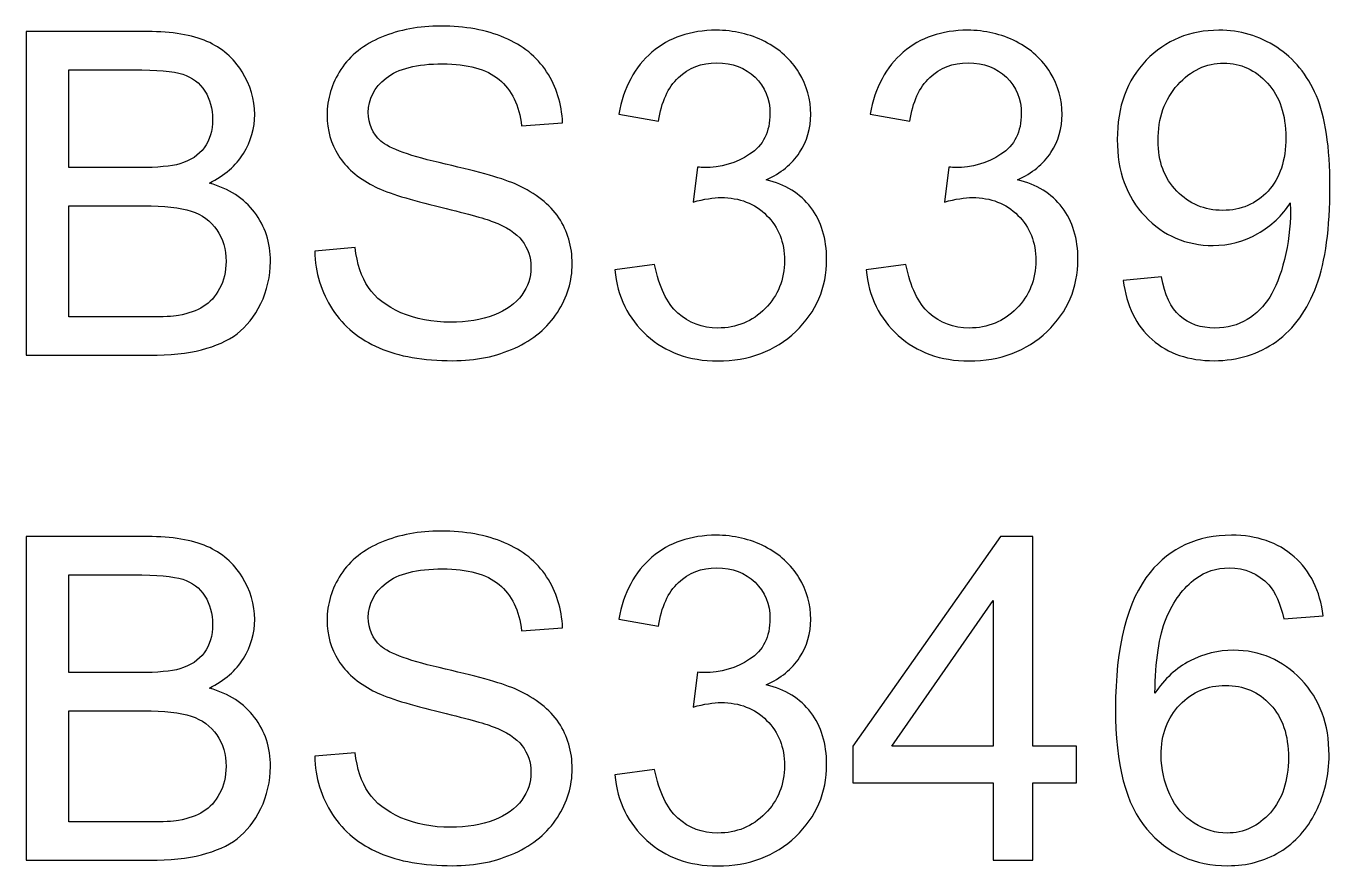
# Model space of a CAD drawing. Header units: centimetres. Extents: x -55.7 to 42.9, y -35.5 to -4.3.
# Drawn here: x -40.464 to -36.799, y -29.551 to -27.191 of the extents above; entities that cross this region are included whole.
import ezdxf

# ---------------------------------------------------------------- set-up
doc = ezdxf.new("R2010")
doc.units = ezdxf.units.CM
doc.header["$MEASUREMENT"] = 0
doc.layers.add('Layer 1', color=7, linetype='Continuous')

msp = doc.modelspace()

# ---------------------------------------------------------------- linework, layer by layer
at = {"layer": 'Layer 1', "color": 250}
for points, knots in [([(-40.4636, -28.11589), (-40.4636, -28.11589), (-40.4636, -27.20678), (-40.4636, -27.20678), (-40.4636, -27.20678), (-40.4636, -27.20678), (-40.12239, -27.20678), (-40.12239, -27.20678), (-40.12239, -27.20678), (-40.05296, -27.20678), (-39.9973, -27.21609), (-39.95539, -27.2343), (-39.95539, -27.2343), (-39.91326, -27.25271), (-39.88046, -27.28108), (-39.85675, -27.31939), (-39.85675, -27.31939), (-39.83304, -27.35749), (-39.82098, -27.39749), (-39.82098, -27.4394), (-39.82098, -27.4394), (-39.82098, -27.47814), (-39.83156, -27.51476), (-39.85273, -27.54905), (-39.85273, -27.54905), (-39.87368, -27.58334), (-39.90564, -27.61106), (-39.94819, -27.63223), (-39.94819, -27.63223), (-39.89316, -27.64832), (-39.85103, -27.67583), (-39.8214, -27.71457), (-39.8214, -27.71457), (-39.79177, -27.75352), (-39.77695, -27.79945), (-39.77695, -27.85236), (-39.77695, -27.85236), (-39.77695, -27.89491), (-39.78605, -27.93449), (-39.80404, -27.97111), (-39.80404, -27.97111), (-39.82204, -28.00773), (-39.84426, -28.03588), (-39.87072, -28.05578), (-39.87072, -28.05578), (-39.89718, -28.07567), (-39.93041, -28.09049), (-39.9702, -28.10065), (-39.9702, -28.10065), (-40.01, -28.11081), (-40.05889, -28.11589), (-40.11689, -28.11589), (-40.11689, -28.11589), (-40.11689, -28.11589), (-40.4636, -28.11589), (-40.4636, -28.11589)], [0, 0, 0, 0, 0.0714286, 0.0714286, 0.0714286, 0.0714286, 0.1428571, 0.1428571, 0.1428571, 0.1428571, 0.2142857, 0.2142857, 0.2142857, 0.2142857, 0.2857143, 0.2857143, 0.2857143, 0.2857143, 0.3571429, 0.3571429, 0.3571429, 0.3571429, 0.4285714, 0.4285714, 0.4285714, 0.4285714, 0.5, 0.5, 0.5, 0.5, 0.5714286, 0.5714286, 0.5714286, 0.5714286, 0.6428571, 0.6428571, 0.6428571, 0.6428571, 0.7142857, 0.7142857, 0.7142857, 0.7142857, 0.7857143, 0.7857143, 0.7857143, 0.7857143, 0.8571429, 0.8571429, 0.8571429, 0.8571429, 0.9285714, 0.9285714, 0.9285714, 0.9285714, 1, 1, 1, 1]), ([(-39.65228, -27.82379), (-39.65228, -27.82379), (-39.53883, -27.81384), (-39.53883, -27.81384), (-39.53883, -27.81384), (-39.53353, -27.85935), (-39.52105, -27.8966), (-39.50136, -27.92581), (-39.50136, -27.92581), (-39.48168, -27.95502), (-39.4512, -27.97852), (-39.40992, -27.99651), (-39.40992, -27.99651), (-39.36865, -28.0145), (-39.32208, -28.02339), (-39.27043, -28.02339), (-39.27043, -28.02339), (-39.2245, -28.02339), (-39.18407, -28.01662), (-39.14894, -28.00307), (-39.14894, -28.00307), (-39.1138, -27.98931), (-39.08755, -27.97069), (-39.07041, -27.94698), (-39.07041, -27.94698), (-39.05326, -27.92306), (-39.04458, -27.89724), (-39.04458, -27.86909), (-39.04458, -27.86909), (-39.04458, -27.84051), (-39.05284, -27.81575), (-39.06956, -27.79437), (-39.06956, -27.79437), (-39.08607, -27.77299), (-39.11338, -27.75521), (-39.15126, -27.74082), (-39.15126, -27.74082), (-39.17582, -27.73129), (-39.22958, -27.71647), (-39.31319, -27.69637), (-39.31319, -27.69637), (-39.39659, -27.67626), (-39.45522, -27.65742), (-39.48866, -27.63964), (-39.48866, -27.63964), (-39.53205, -27.61699), (-39.56444, -27.58863), (-39.58582, -27.55497), (-39.58582, -27.55497), (-39.60698, -27.52132), (-39.61757, -27.48364), (-39.61757, -27.44173), (-39.61757, -27.44173), (-39.61757, -27.39601), (-39.60465, -27.35304), (-39.57862, -27.31325), (-39.57862, -27.31325), (-39.55258, -27.27324), (-39.51448, -27.24298), (-39.46453, -27.22223), (-39.46453, -27.22223), (-39.41437, -27.2017), (-39.35891, -27.19133), (-39.29774, -27.19133), (-39.29774, -27.19133), (-39.23022, -27.19133), (-39.17095, -27.20212), (-39.1193, -27.22393), (-39.1193, -27.22393), (-39.06787, -27.24552), (-39.02829, -27.27748), (-39.00056, -27.3196), (-39.00056, -27.3196), (-38.97304, -27.36172), (-38.95801, -27.40956), (-38.9559, -27.4629), (-38.9559, -27.4629), (-38.9559, -27.4629), (-39.07125, -27.47158), (-39.07125, -27.47158), (-39.07125, -27.47158), (-39.0776, -27.41421), (-39.09856, -27.37061), (-39.13433, -27.3414), (-39.13433, -27.3414), (-39.1701, -27.31198), (-39.22281, -27.29737), (-39.29266, -27.29737), (-39.29266, -27.29737), (-39.36547, -27.29737), (-39.41839, -27.31071), (-39.45183, -27.33738), (-39.45183, -27.33738), (-39.48506, -27.36405), (-39.50178, -27.39622), (-39.50178, -27.43369), (-39.50178, -27.43369), (-39.50178, -27.4665), (-39.48993, -27.49338), (-39.46644, -27.51433), (-39.46644, -27.51433), (-39.44315, -27.5355), (-39.38283, -27.55709), (-39.28504, -27.5791), (-39.28504, -27.5791), (-39.18725, -27.60133), (-39.12015, -27.62059), (-39.08374, -27.6371), (-39.08374, -27.6371), (-39.03083, -27.66165), (-38.99167, -27.69256), (-38.96648, -27.72981), (-38.96648, -27.72981), (-38.94129, -27.76727), (-38.9288, -27.81045), (-38.9288, -27.85914), (-38.9288, -27.85914), (-38.9288, -27.90761), (-38.94256, -27.95312), (-38.97029, -27.99587), (-38.97029, -27.99587), (-38.99802, -28.03863), (-39.03781, -28.07186), (-39.08967, -28.09578), (-39.08967, -28.09578), (-39.14153, -28.11949), (-39.19995, -28.13134), (-39.26472, -28.13134), (-39.26472, -28.13134), (-39.34706, -28.13134), (-39.41606, -28.11949), (-39.47152, -28.09536), (-39.47152, -28.09536), (-39.52718, -28.07144), (-39.57079, -28.03546), (-39.60254, -27.9872), (-39.60254, -27.9872), (-39.63408, -27.93915), (-39.6508, -27.88454), (-39.65228, -27.82379)], [0, 0, 0, 0, 0.0285714, 0.0285714, 0.0285714, 0.0285714, 0.0571429, 0.0571429, 0.0571429, 0.0571429, 0.0857143, 0.0857143, 0.0857143, 0.0857143, 0.1142857, 0.1142857, 0.1142857, 0.1142857, 0.1428571, 0.1428571, 0.1428571, 0.1428571, 0.1714286, 0.1714286, 0.1714286, 0.1714286, 0.2, 0.2, 0.2, 0.2, 0.2285714, 0.2285714, 0.2285714, 0.2285714, 0.2571429, 0.2571429, 0.2571429, 0.2571429, 0.2857143, 0.2857143, 0.2857143, 0.2857143, 0.3142857, 0.3142857, 0.3142857, 0.3142857, 0.3428571, 0.3428571, 0.3428571, 0.3428571, 0.3714286, 0.3714286, 0.3714286, 0.3714286, 0.4, 0.4, 0.4, 0.4, 0.4285714, 0.4285714, 0.4285714, 0.4285714, 0.4571429, 0.4571429, 0.4571429, 0.4571429, 0.4857143, 0.4857143, 0.4857143, 0.4857143, 0.5142857, 0.5142857, 0.5142857, 0.5142857, 0.5428571, 0.5428571, 0.5428571, 0.5428571, 0.5714286, 0.5714286, 0.5714286, 0.5714286, 0.6, 0.6, 0.6, 0.6, 0.6285714, 0.6285714, 0.6285714, 0.6285714, 0.6571429, 0.6571429, 0.6571429, 0.6571429, 0.6857143, 0.6857143, 0.6857143, 0.6857143, 0.7142857, 0.7142857, 0.7142857, 0.7142857, 0.7428571, 0.7428571, 0.7428571, 0.7428571, 0.7714286, 0.7714286, 0.7714286, 0.7714286, 0.8, 0.8, 0.8, 0.8, 0.8285714, 0.8285714, 0.8285714, 0.8285714, 0.8571429, 0.8571429, 0.8571429, 0.8571429, 0.8857143, 0.8857143, 0.8857143, 0.8857143, 0.9142857, 0.9142857, 0.9142857, 0.9142857, 0.9428571, 0.9428571, 0.9428571, 0.9428571, 0.9714286, 0.9714286, 0.9714286, 0.9714286, 1, 1, 1, 1]), ([(-38.809, -27.87586), (-38.809, -27.87586), (-38.69745, -27.86104), (-38.69745, -27.86104), (-38.69745, -27.86104), (-38.68454, -27.92433), (-38.66274, -27.96984), (-38.63205, -27.99778), (-38.63205, -27.99778), (-38.60114, -28.02572), (-38.56368, -28.03969), (-38.51944, -28.03969), (-38.51944, -28.03969), (-38.46695, -28.03969), (-38.4225, -28.02149), (-38.3863, -27.98508), (-38.3863, -27.98508), (-38.35032, -27.94867), (-38.33211, -27.90359), (-38.33211, -27.84982), (-38.33211, -27.84982), (-38.33211, -27.7986), (-38.34884, -27.75627), (-38.38228, -27.72304), (-38.38228, -27.72304), (-38.41593, -27.6898), (-38.45848, -27.67308), (-38.51013, -27.67308), (-38.51013, -27.67308), (-38.53129, -27.67308), (-38.55754, -27.67732), (-38.58887, -27.68557), (-38.58887, -27.68557), (-38.58887, -27.68557), (-38.57638, -27.58757), (-38.57638, -27.58757), (-38.57638, -27.58757), (-38.56897, -27.58842), (-38.56304, -27.58884), (-38.55839, -27.58884), (-38.55839, -27.58884), (-38.51097, -27.58884), (-38.46822, -27.57635), (-38.43012, -27.55159), (-38.43012, -27.55159), (-38.39202, -27.52682), (-38.37297, -27.48851), (-38.37297, -27.43686), (-38.37297, -27.43686), (-38.37297, -27.39601), (-38.38694, -27.36193), (-38.41466, -27.33526), (-38.41466, -27.33526), (-38.44239, -27.30838), (-38.47816, -27.29483), (-38.52198, -27.29483), (-38.52198, -27.29483), (-38.56537, -27.29483), (-38.60157, -27.30859), (-38.63035, -27.33569), (-38.63035, -27.33569), (-38.65935, -27.36299), (-38.67798, -27.40405), (-38.68623, -27.45866), (-38.68623, -27.45866), (-38.68623, -27.45866), (-38.79778, -27.43877), (-38.79778, -27.43877), (-38.79778, -27.43877), (-38.78423, -27.36384), (-38.75312, -27.30584), (-38.70486, -27.26478), (-38.70486, -27.26478), (-38.65639, -27.22371), (-38.59627, -27.20297), (-38.52431, -27.20297), (-38.52431, -27.20297), (-38.47478, -27.20297), (-38.42906, -27.21377), (-38.38736, -27.23493), (-38.38736, -27.23493), (-38.34566, -27.25631), (-38.3137, -27.28531), (-38.29147, -27.32214), (-38.29147, -27.32214), (-38.26946, -27.35897), (-38.25824, -27.39792), (-38.25824, -27.4394), (-38.25824, -27.4394), (-38.25824, -27.47856), (-38.26883, -27.51433), (-38.28999, -27.54672), (-38.28999, -27.54672), (-38.31116, -27.57889), (-38.34227, -27.6045), (-38.38355, -27.62355), (-38.38355, -27.62355), (-38.32979, -27.63583), (-38.28809, -27.66165), (-38.25824, -27.70081), (-38.25824, -27.70081), (-38.22861, -27.73976), (-38.21379, -27.78865), (-38.21379, -27.84728), (-38.21379, -27.84728), (-38.21379, -27.92666), (-38.24258, -27.99397), (-38.30058, -28.04921), (-38.30058, -28.04921), (-38.35836, -28.10446), (-38.4316, -28.13198), (-38.52007, -28.13198), (-38.52007, -28.13198), (-38.59987, -28.13198), (-38.66612, -28.10827), (-38.71883, -28.06064), (-38.71883, -28.06064), (-38.77153, -28.01323), (-38.80159, -27.95164), (-38.809, -27.87586)], [0, 0, 0, 0, 0.0333333, 0.0333333, 0.0333333, 0.0333333, 0.0666667, 0.0666667, 0.0666667, 0.0666667, 0.1, 0.1, 0.1, 0.1, 0.1333333, 0.1333333, 0.1333333, 0.1333333, 0.1666667, 0.1666667, 0.1666667, 0.1666667, 0.2, 0.2, 0.2, 0.2, 0.2333333, 0.2333333, 0.2333333, 0.2333333, 0.2666667, 0.2666667, 0.2666667, 0.2666667, 0.3, 0.3, 0.3, 0.3, 0.3333333, 0.3333333, 0.3333333, 0.3333333, 0.3666667, 0.3666667, 0.3666667, 0.3666667, 0.4, 0.4, 0.4, 0.4, 0.4333333, 0.4333333, 0.4333333, 0.4333333, 0.4666667, 0.4666667, 0.4666667, 0.4666667, 0.5, 0.5, 0.5, 0.5, 0.5333333, 0.5333333, 0.5333333, 0.5333333, 0.5666667, 0.5666667, 0.5666667, 0.5666667, 0.6, 0.6, 0.6, 0.6, 0.6333333, 0.6333333, 0.6333333, 0.6333333, 0.6666667, 0.6666667, 0.6666667, 0.6666667, 0.7, 0.7, 0.7, 0.7, 0.7333333, 0.7333333, 0.7333333, 0.7333333, 0.7666667, 0.7666667, 0.7666667, 0.7666667, 0.8, 0.8, 0.8, 0.8, 0.8333333, 0.8333333, 0.8333333, 0.8333333, 0.8666667, 0.8666667, 0.8666667, 0.8666667, 0.9, 0.9, 0.9, 0.9, 0.9333333, 0.9333333, 0.9333333, 0.9333333, 0.9666667, 0.9666667, 0.9666667, 0.9666667, 1, 1, 1, 1]), ([(-38.10267, -27.87586), (-38.10267, -27.87586), (-37.99112, -27.86104), (-37.99112, -27.86104), (-37.99112, -27.86104), (-37.97821, -27.92433), (-37.95641, -27.96984), (-37.92572, -27.99778), (-37.92572, -27.99778), (-37.89481, -28.02572), (-37.85735, -28.03969), (-37.81311, -28.03969), (-37.81311, -28.03969), (-37.76062, -28.03969), (-37.71617, -28.02149), (-37.67997, -27.98508), (-37.67997, -27.98508), (-37.64399, -27.94867), (-37.62578, -27.90359), (-37.62578, -27.84982), (-37.62578, -27.84982), (-37.62578, -27.7986), (-37.64251, -27.75627), (-37.67595, -27.72304), (-37.67595, -27.72304), (-37.7096, -27.6898), (-37.75215, -27.67308), (-37.8038, -27.67308), (-37.8038, -27.67308), (-37.82496, -27.67308), (-37.85121, -27.67732), (-37.88254, -27.68557), (-37.88254, -27.68557), (-37.88254, -27.68557), (-37.87005, -27.58757), (-37.87005, -27.58757), (-37.87005, -27.58757), (-37.86264, -27.58842), (-37.85671, -27.58884), (-37.85206, -27.58884), (-37.85206, -27.58884), (-37.80464, -27.58884), (-37.76189, -27.57635), (-37.72379, -27.55159), (-37.72379, -27.55159), (-37.68569, -27.52682), (-37.66664, -27.48851), (-37.66664, -27.43686), (-37.66664, -27.43686), (-37.66664, -27.39601), (-37.68061, -27.36193), (-37.70833, -27.33526), (-37.70833, -27.33526), (-37.73606, -27.30838), (-37.77183, -27.29483), (-37.81565, -27.29483), (-37.81565, -27.29483), (-37.85904, -27.29483), (-37.89524, -27.30859), (-37.92402, -27.33569), (-37.92402, -27.33569), (-37.95302, -27.36299), (-37.97165, -27.40405), (-37.9799, -27.45866), (-37.9799, -27.45866), (-37.9799, -27.45866), (-38.09145, -27.43877), (-38.09145, -27.43877), (-38.09145, -27.43877), (-38.0779, -27.36384), (-38.04679, -27.30584), (-37.99853, -27.26478), (-37.99853, -27.26478), (-37.95006, -27.22371), (-37.88994, -27.20297), (-37.81798, -27.20297), (-37.81798, -27.20297), (-37.76845, -27.20297), (-37.72273, -27.21377), (-37.68103, -27.23493), (-37.68103, -27.23493), (-37.63933, -27.25631), (-37.60737, -27.28531), (-37.58514, -27.32214), (-37.58514, -27.32214), (-37.56313, -27.35897), (-37.55191, -27.39792), (-37.55191, -27.4394), (-37.55191, -27.4394), (-37.55191, -27.47856), (-37.5625, -27.51433), (-37.58366, -27.54672), (-37.58366, -27.54672), (-37.60483, -27.57889), (-37.63594, -27.6045), (-37.67722, -27.62355), (-37.67722, -27.62355), (-37.62346, -27.63583), (-37.58176, -27.66165), (-37.55191, -27.70081), (-37.55191, -27.70081), (-37.52228, -27.73976), (-37.50746, -27.78865), (-37.50746, -27.84728), (-37.50746, -27.84728), (-37.50746, -27.92666), (-37.53625, -27.99397), (-37.59425, -28.04921), (-37.59425, -28.04921), (-37.65203, -28.10446), (-37.72527, -28.13198), (-37.81374, -28.13198), (-37.81374, -28.13198), (-37.89354, -28.13198), (-37.95979, -28.10827), (-38.0125, -28.06064), (-38.0125, -28.06064), (-38.0652, -28.01323), (-38.09526, -27.95164), (-38.10267, -27.87586)], [0, 0, 0, 0, 0.0333333, 0.0333333, 0.0333333, 0.0333333, 0.0666667, 0.0666667, 0.0666667, 0.0666667, 0.1, 0.1, 0.1, 0.1, 0.1333333, 0.1333333, 0.1333333, 0.1333333, 0.1666667, 0.1666667, 0.1666667, 0.1666667, 0.2, 0.2, 0.2, 0.2, 0.2333333, 0.2333333, 0.2333333, 0.2333333, 0.2666667, 0.2666667, 0.2666667, 0.2666667, 0.3, 0.3, 0.3, 0.3, 0.3333333, 0.3333333, 0.3333333, 0.3333333, 0.3666667, 0.3666667, 0.3666667, 0.3666667, 0.4, 0.4, 0.4, 0.4, 0.4333333, 0.4333333, 0.4333333, 0.4333333, 0.4666667, 0.4666667, 0.4666667, 0.4666667, 0.5, 0.5, 0.5, 0.5, 0.5333333, 0.5333333, 0.5333333, 0.5333333, 0.5666667, 0.5666667, 0.5666667, 0.5666667, 0.6, 0.6, 0.6, 0.6, 0.6333333, 0.6333333, 0.6333333, 0.6333333, 0.6666667, 0.6666667, 0.6666667, 0.6666667, 0.7, 0.7, 0.7, 0.7, 0.7333333, 0.7333333, 0.7333333, 0.7333333, 0.7666667, 0.7666667, 0.7666667, 0.7666667, 0.8, 0.8, 0.8, 0.8, 0.8333333, 0.8333333, 0.8333333, 0.8333333, 0.8666667, 0.8666667, 0.8666667, 0.8666667, 0.9, 0.9, 0.9, 0.9, 0.9333333, 0.9333333, 0.9333333, 0.9333333, 0.9666667, 0.9666667, 0.9666667, 0.9666667, 1, 1, 1, 1]), ([(-37.38025, -27.9057), (-37.38025, -27.9057), (-37.27294, -27.89576), (-37.27294, -27.89576), (-37.27294, -27.89576), (-37.26384, -27.94613), (-37.24648, -27.98275), (-37.22087, -28.00561), (-37.22087, -28.00561), (-37.19526, -28.02826), (-37.16245, -28.03969), (-37.12223, -28.03969), (-37.12223, -28.03969), (-37.08794, -28.03969), (-37.05788, -28.03186), (-37.03206, -28.01598), (-37.03206, -28.01598), (-37.00624, -28.00032), (-36.98507, -27.97936), (-36.96856, -27.95312), (-36.96856, -27.95312), (-36.95184, -27.92687), (-36.93808, -27.89131), (-36.92686, -27.84686), (-36.92686, -27.84686), (-36.91586, -27.8022), (-36.91014, -27.75669), (-36.91014, -27.71034), (-36.91014, -27.71034), (-36.91014, -27.70547), (-36.91035, -27.69785), (-36.91078, -27.68811), (-36.91078, -27.68811), (-36.93321, -27.72346), (-36.96369, -27.75246), (-37.00222, -27.77447), (-37.00222, -27.77447), (-37.04095, -27.7967), (-37.08286, -27.8077), (-37.12773, -27.8077), (-37.12773, -27.8077), (-37.20309, -27.8077), (-37.2668, -27.7804), (-37.31887, -27.72579), (-37.31887, -27.72579), (-37.37094, -27.67118), (-37.39697, -27.59942), (-37.39697, -27.5101), (-37.39697, -27.5101), (-37.39697, -27.41781), (-37.36988, -27.34373), (-37.31548, -27.28743), (-37.31548, -27.28743), (-37.26108, -27.23112), (-37.19293, -27.20297), (-37.11101, -27.20297), (-37.11101, -27.20297), (-37.05196, -27.20297), (-36.99798, -27.21906), (-36.94888, -27.25081), (-36.94888, -27.25081), (-36.89998, -27.28256), (-36.86273, -27.32807), (-36.83733, -27.38691), (-36.83733, -27.38691), (-36.81193, -27.44575), (-36.79923, -27.53105), (-36.79923, -27.64281), (-36.79923, -27.64281), (-36.79923, -27.75881), (-36.81172, -27.85131), (-36.8369, -27.92031), (-36.8369, -27.92031), (-36.8623, -27.9891), (-36.89977, -28.04138), (-36.94951, -28.07737), (-36.94951, -28.07737), (-36.99946, -28.11335), (-37.05767, -28.13134), (-37.12477, -28.13134), (-37.12477, -28.13134), (-37.19589, -28.13134), (-37.25389, -28.11166), (-37.29897, -28.07207), (-37.29897, -28.07207), (-37.34406, -28.0327), (-37.37115, -27.97725), (-37.38025, -27.9057)], [0, 0, 0, 0, 0.0454545, 0.0454545, 0.0454545, 0.0454545, 0.0909091, 0.0909091, 0.0909091, 0.0909091, 0.1363636, 0.1363636, 0.1363636, 0.1363636, 0.1818182, 0.1818182, 0.1818182, 0.1818182, 0.2272727, 0.2272727, 0.2272727, 0.2272727, 0.2727273, 0.2727273, 0.2727273, 0.2727273, 0.3181818, 0.3181818, 0.3181818, 0.3181818, 0.3636364, 0.3636364, 0.3636364, 0.3636364, 0.4090909, 0.4090909, 0.4090909, 0.4090909, 0.4545455, 0.4545455, 0.4545455, 0.4545455, 0.5, 0.5, 0.5, 0.5, 0.5454545, 0.5454545, 0.5454545, 0.5454545, 0.5909091, 0.5909091, 0.5909091, 0.5909091, 0.6363636, 0.6363636, 0.6363636, 0.6363636, 0.6818182, 0.6818182, 0.6818182, 0.6818182, 0.7272727, 0.7272727, 0.7272727, 0.7272727, 0.7727273, 0.7727273, 0.7727273, 0.7727273, 0.8181818, 0.8181818, 0.8181818, 0.8181818, 0.8636364, 0.8636364, 0.8636364, 0.8636364, 0.9090909, 0.9090909, 0.9090909, 0.9090909, 0.9545455, 0.9545455, 0.9545455, 0.9545455, 1, 1, 1, 1]), ([(-36.92326, -27.50438), (-36.92326, -27.44046), (-36.9402, -27.38945), (-36.97428, -27.35198), (-36.97428, -27.35198), (-37.00857, -27.31431), (-37.04942, -27.29547), (-37.09747, -27.29547), (-37.09747, -27.29547), (-37.147, -27.29547), (-37.19018, -27.31579), (-37.22701, -27.35622), (-37.22701, -27.35622), (-37.26384, -27.39686), (-37.28225, -27.44935), (-37.28225, -27.5137), (-37.28225, -27.5137), (-37.28225, -27.57169), (-37.26468, -27.61868), (-37.22976, -27.65488), (-37.22976, -27.65488), (-37.19483, -27.69107), (-37.15186, -27.70907), (-37.10064, -27.70907), (-37.10064, -27.70907), (-37.04878, -27.70907), (-37.00645, -27.69107), (-36.97322, -27.65488), (-36.97322, -27.65488), (-36.93977, -27.61868), (-36.92326, -27.56852), (-36.92326, -27.50438)], [0, 0, 0, 0, 0.125, 0.125, 0.125, 0.125, 0.25, 0.25, 0.25, 0.25, 0.375, 0.375, 0.375, 0.375, 0.5, 0.5, 0.5, 0.5, 0.625, 0.625, 0.625, 0.625, 0.75, 0.75, 0.75, 0.75, 0.875, 0.875, 0.875, 0.875, 1, 1, 1, 1]), ([(-40.34316, -27.58884), (-40.34316, -27.58884), (-40.14652, -27.58884), (-40.14652, -27.58884), (-40.14652, -27.58884), (-40.09339, -27.58884), (-40.05508, -27.58524), (-40.0318, -27.57826), (-40.0318, -27.57826), (-40.00132, -27.56915), (-39.97825, -27.55413), (-39.96279, -27.53296), (-39.96279, -27.53296), (-39.94734, -27.51179), (-39.93951, -27.48533), (-39.93951, -27.45358), (-39.93951, -27.45358), (-39.93951, -27.42353), (-39.94671, -27.39686), (-39.9611, -27.374), (-39.9611, -27.374), (-39.97571, -27.35093), (-39.99645, -27.33526), (-40.02312, -27.3268), (-40.02312, -27.3268), (-40.05, -27.31833), (-40.09614, -27.3141), (-40.16155, -27.3141), (-40.16155, -27.3141), (-40.16155, -27.3141), (-40.34316, -27.3141), (-40.34316, -27.3141), (-40.34316, -27.3141), (-40.34316, -27.3141), (-40.34316, -27.58884), (-40.34316, -27.58884)], [0, 0, 0, 0, 0.1111111, 0.1111111, 0.1111111, 0.1111111, 0.2222222, 0.2222222, 0.2222222, 0.2222222, 0.3333333, 0.3333333, 0.3333333, 0.3333333, 0.4444444, 0.4444444, 0.4444444, 0.4444444, 0.5555556, 0.5555556, 0.5555556, 0.5555556, 0.6666667, 0.6666667, 0.6666667, 0.6666667, 0.7777778, 0.7777778, 0.7777778, 0.7777778, 0.8888889, 0.8888889, 0.8888889, 0.8888889, 1, 1, 1, 1]), ([(-40.34316, -28.00857), (-40.34316, -28.00857), (-40.11689, -28.00857), (-40.11689, -28.00857), (-40.11689, -28.00857), (-40.07794, -28.00857), (-40.05064, -28.00709), (-40.03497, -28.00434), (-40.03497, -28.00434), (-40.00724, -27.99926), (-39.98417, -27.99101), (-39.96555, -27.97936), (-39.96555, -27.97936), (-39.94692, -27.96793), (-39.93168, -27.951), (-39.91961, -27.92899), (-39.91961, -27.92899), (-39.90776, -27.90676), (-39.90162, -27.88136), (-39.90162, -27.85236), (-39.90162, -27.85236), (-39.90162, -27.8185), (-39.9103, -27.78908), (-39.92766, -27.76389), (-39.92766, -27.76389), (-39.94501, -27.73891), (-39.96914, -27.72134), (-40.00005, -27.71118), (-40.00005, -27.71118), (-40.03074, -27.70123), (-40.07519, -27.69615), (-40.13297, -27.69615), (-40.13297, -27.69615), (-40.13297, -27.69615), (-40.34316, -27.69615), (-40.34316, -27.69615), (-40.34316, -27.69615), (-40.34316, -27.69615), (-40.34316, -28.00857), (-40.34316, -28.00857)], [0, 0, 0, 0, 0.1, 0.1, 0.1, 0.1, 0.2, 0.2, 0.2, 0.2, 0.3, 0.3, 0.3, 0.3, 0.4, 0.4, 0.4, 0.4, 0.5, 0.5, 0.5, 0.5, 0.6, 0.6, 0.6, 0.6, 0.7, 0.7, 0.7, 0.7, 0.8, 0.8, 0.8, 0.8, 0.9, 0.9, 0.9, 0.9, 1, 1, 1, 1]), ([(-39.65228, -29.24259), (-39.65228, -29.24259), (-39.53883, -29.23264), (-39.53883, -29.23264), (-39.53883, -29.23264), (-39.53353, -29.27815), (-39.52105, -29.3154), (-39.50136, -29.34461), (-39.50136, -29.34461), (-39.48168, -29.37382), (-39.4512, -29.39732), (-39.40992, -29.41531), (-39.40992, -29.41531), (-39.36865, -29.4333), (-39.32208, -29.44219), (-39.27043, -29.44219), (-39.27043, -29.44219), (-39.2245, -29.44219), (-39.18407, -29.43542), (-39.14894, -29.42187), (-39.14894, -29.42187), (-39.1138, -29.40811), (-39.08755, -29.38949), (-39.07041, -29.36578), (-39.07041, -29.36578), (-39.05326, -29.34186), (-39.04458, -29.31604), (-39.04458, -29.28789), (-39.04458, -29.28789), (-39.04458, -29.25931), (-39.05284, -29.23455), (-39.06956, -29.21317), (-39.06956, -29.21317), (-39.08607, -29.19179), (-39.11338, -29.17401), (-39.15126, -29.15962), (-39.15126, -29.15962), (-39.17582, -29.15009), (-39.22958, -29.13527), (-39.31319, -29.11517), (-39.31319, -29.11517), (-39.39659, -29.09506), (-39.45522, -29.07622), (-39.48866, -29.05844), (-39.48866, -29.05844), (-39.53205, -29.03579), (-39.56444, -29.00743), (-39.58582, -28.97377), (-39.58582, -28.97377), (-39.60698, -28.94012), (-39.61757, -28.90244), (-39.61757, -28.86053), (-39.61757, -28.86053), (-39.61757, -28.81481), (-39.60465, -28.77184), (-39.57862, -28.73205), (-39.57862, -28.73205), (-39.55258, -28.69204), (-39.51448, -28.66178), (-39.46453, -28.64103), (-39.46453, -28.64103), (-39.41437, -28.6205), (-39.35891, -28.61013), (-39.29774, -28.61013), (-39.29774, -28.61013), (-39.23022, -28.61013), (-39.17095, -28.62092), (-39.1193, -28.64273), (-39.1193, -28.64273), (-39.06787, -28.66432), (-39.02829, -28.69628), (-39.00056, -28.7384), (-39.00056, -28.7384), (-38.97304, -28.78052), (-38.95801, -28.82836), (-38.9559, -28.8817), (-38.9559, -28.8817), (-38.9559, -28.8817), (-39.07125, -28.89038), (-39.07125, -28.89038), (-39.07125, -28.89038), (-39.0776, -28.83301), (-39.09856, -28.78941), (-39.13433, -28.7602), (-39.13433, -28.7602), (-39.1701, -28.73078), (-39.22281, -28.71617), (-39.29266, -28.71617), (-39.29266, -28.71617), (-39.36547, -28.71617), (-39.41839, -28.72951), (-39.45183, -28.75618), (-39.45183, -28.75618), (-39.48506, -28.78285), (-39.50178, -28.81502), (-39.50178, -28.85249), (-39.50178, -28.85249), (-39.50178, -28.8853), (-39.48993, -28.91218), (-39.46644, -28.93313), (-39.46644, -28.93313), (-39.44315, -28.9543), (-39.38283, -28.97589), (-39.28504, -28.9979), (-39.28504, -28.9979), (-39.18725, -29.02013), (-39.12015, -29.03939), (-39.08374, -29.0559), (-39.08374, -29.0559), (-39.03083, -29.08045), (-38.99167, -29.11136), (-38.96648, -29.14861), (-38.96648, -29.14861), (-38.94129, -29.18607), (-38.9288, -29.22925), (-38.9288, -29.27794), (-38.9288, -29.27794), (-38.9288, -29.32641), (-38.94256, -29.37192), (-38.97029, -29.41467), (-38.97029, -29.41467), (-38.99802, -29.45743), (-39.03781, -29.49066), (-39.08967, -29.51458), (-39.08967, -29.51458), (-39.14153, -29.53829), (-39.19995, -29.55014), (-39.26472, -29.55014), (-39.26472, -29.55014), (-39.34706, -29.55014), (-39.41606, -29.53829), (-39.47152, -29.51416), (-39.47152, -29.51416), (-39.52718, -29.49024), (-39.57079, -29.45426), (-39.60254, -29.406), (-39.60254, -29.406), (-39.63408, -29.35795), (-39.6508, -29.30334), (-39.65228, -29.24259)], [0, 0, 0, 0, 0.0285714, 0.0285714, 0.0285714, 0.0285714, 0.0571429, 0.0571429, 0.0571429, 0.0571429, 0.0857143, 0.0857143, 0.0857143, 0.0857143, 0.1142857, 0.1142857, 0.1142857, 0.1142857, 0.1428571, 0.1428571, 0.1428571, 0.1428571, 0.1714286, 0.1714286, 0.1714286, 0.1714286, 0.2, 0.2, 0.2, 0.2, 0.2285714, 0.2285714, 0.2285714, 0.2285714, 0.2571429, 0.2571429, 0.2571429, 0.2571429, 0.2857143, 0.2857143, 0.2857143, 0.2857143, 0.3142857, 0.3142857, 0.3142857, 0.3142857, 0.3428571, 0.3428571, 0.3428571, 0.3428571, 0.3714286, 0.3714286, 0.3714286, 0.3714286, 0.4, 0.4, 0.4, 0.4, 0.4285714, 0.4285714, 0.4285714, 0.4285714, 0.4571429, 0.4571429, 0.4571429, 0.4571429, 0.4857143, 0.4857143, 0.4857143, 0.4857143, 0.5142857, 0.5142857, 0.5142857, 0.5142857, 0.5428571, 0.5428571, 0.5428571, 0.5428571, 0.5714286, 0.5714286, 0.5714286, 0.5714286, 0.6, 0.6, 0.6, 0.6, 0.6285714, 0.6285714, 0.6285714, 0.6285714, 0.6571429, 0.6571429, 0.6571429, 0.6571429, 0.6857143, 0.6857143, 0.6857143, 0.6857143, 0.7142857, 0.7142857, 0.7142857, 0.7142857, 0.7428571, 0.7428571, 0.7428571, 0.7428571, 0.7714286, 0.7714286, 0.7714286, 0.7714286, 0.8, 0.8, 0.8, 0.8, 0.8285714, 0.8285714, 0.8285714, 0.8285714, 0.8571429, 0.8571429, 0.8571429, 0.8571429, 0.8857143, 0.8857143, 0.8857143, 0.8857143, 0.9142857, 0.9142857, 0.9142857, 0.9142857, 0.9428571, 0.9428571, 0.9428571, 0.9428571, 0.9714286, 0.9714286, 0.9714286, 0.9714286, 1, 1, 1, 1]), ([(-40.4636, -29.53469), (-40.4636, -29.53469), (-40.4636, -28.62558), (-40.4636, -28.62558), (-40.4636, -28.62558), (-40.4636, -28.62558), (-40.12239, -28.62558), (-40.12239, -28.62558), (-40.12239, -28.62558), (-40.05296, -28.62558), (-39.9973, -28.63489), (-39.95539, -28.6531), (-39.95539, -28.6531), (-39.91326, -28.67151), (-39.88046, -28.69988), (-39.85675, -28.73819), (-39.85675, -28.73819), (-39.83304, -28.77629), (-39.82098, -28.81629), (-39.82098, -28.8582), (-39.82098, -28.8582), (-39.82098, -28.89694), (-39.83156, -28.93356), (-39.85273, -28.96785), (-39.85273, -28.96785), (-39.87368, -29.00214), (-39.90564, -29.02986), (-39.94819, -29.05103), (-39.94819, -29.05103), (-39.89316, -29.06712), (-39.85103, -29.09463), (-39.8214, -29.13337), (-39.8214, -29.13337), (-39.79177, -29.17232), (-39.77695, -29.21825), (-39.77695, -29.27116), (-39.77695, -29.27116), (-39.77695, -29.31371), (-39.78605, -29.35329), (-39.80404, -29.38991), (-39.80404, -29.38991), (-39.82204, -29.42653), (-39.84426, -29.45468), (-39.87072, -29.47458), (-39.87072, -29.47458), (-39.89718, -29.49447), (-39.93041, -29.50929), (-39.9702, -29.51945), (-39.9702, -29.51945), (-40.01, -29.52961), (-40.05889, -29.53469), (-40.11689, -29.53469), (-40.11689, -29.53469), (-40.11689, -29.53469), (-40.4636, -29.53469), (-40.4636, -29.53469)], [0, 0, 0, 0, 0.0714286, 0.0714286, 0.0714286, 0.0714286, 0.1428571, 0.1428571, 0.1428571, 0.1428571, 0.2142857, 0.2142857, 0.2142857, 0.2142857, 0.2857143, 0.2857143, 0.2857143, 0.2857143, 0.3571429, 0.3571429, 0.3571429, 0.3571429, 0.4285714, 0.4285714, 0.4285714, 0.4285714, 0.5, 0.5, 0.5, 0.5, 0.5714286, 0.5714286, 0.5714286, 0.5714286, 0.6428571, 0.6428571, 0.6428571, 0.6428571, 0.7142857, 0.7142857, 0.7142857, 0.7142857, 0.7857143, 0.7857143, 0.7857143, 0.7857143, 0.8571429, 0.8571429, 0.8571429, 0.8571429, 0.9285714, 0.9285714, 0.9285714, 0.9285714, 1, 1, 1, 1]), ([(-38.809, -29.29466), (-38.809, -29.29466), (-38.69745, -29.27984), (-38.69745, -29.27984), (-38.69745, -29.27984), (-38.68454, -29.34313), (-38.66274, -29.38864), (-38.63205, -29.41658), (-38.63205, -29.41658), (-38.60114, -29.44452), (-38.56368, -29.45849), (-38.51944, -29.45849), (-38.51944, -29.45849), (-38.46695, -29.45849), (-38.4225, -29.44029), (-38.3863, -29.40388), (-38.3863, -29.40388), (-38.35032, -29.36747), (-38.33211, -29.32239), (-38.33211, -29.26862), (-38.33211, -29.26862), (-38.33211, -29.2174), (-38.34884, -29.17507), (-38.38228, -29.14184), (-38.38228, -29.14184), (-38.41593, -29.1086), (-38.45848, -29.09188), (-38.51013, -29.09188), (-38.51013, -29.09188), (-38.53129, -29.09188), (-38.55754, -29.09612), (-38.58887, -29.10437), (-38.58887, -29.10437), (-38.58887, -29.10437), (-38.57638, -29.00637), (-38.57638, -29.00637), (-38.57638, -29.00637), (-38.56897, -29.00722), (-38.56304, -29.00764), (-38.55839, -29.00764), (-38.55839, -29.00764), (-38.51097, -29.00764), (-38.46822, -28.99515), (-38.43012, -28.97039), (-38.43012, -28.97039), (-38.39202, -28.94562), (-38.37297, -28.90731), (-38.37297, -28.85566), (-38.37297, -28.85566), (-38.37297, -28.81481), (-38.38694, -28.78073), (-38.41466, -28.75406), (-38.41466, -28.75406), (-38.44239, -28.72718), (-38.47816, -28.71363), (-38.52198, -28.71363), (-38.52198, -28.71363), (-38.56537, -28.71363), (-38.60157, -28.72739), (-38.63035, -28.75449), (-38.63035, -28.75449), (-38.65935, -28.78179), (-38.67798, -28.82285), (-38.68623, -28.87746), (-38.68623, -28.87746), (-38.68623, -28.87746), (-38.79778, -28.85757), (-38.79778, -28.85757), (-38.79778, -28.85757), (-38.78423, -28.78264), (-38.75312, -28.72464), (-38.70486, -28.68358), (-38.70486, -28.68358), (-38.65639, -28.64251), (-38.59627, -28.62177), (-38.52431, -28.62177), (-38.52431, -28.62177), (-38.47478, -28.62177), (-38.42906, -28.63257), (-38.38736, -28.65373), (-38.38736, -28.65373), (-38.34566, -28.67511), (-38.3137, -28.70411), (-38.29147, -28.74094), (-38.29147, -28.74094), (-38.26946, -28.77777), (-38.25824, -28.81672), (-38.25824, -28.8582), (-38.25824, -28.8582), (-38.25824, -28.89736), (-38.26883, -28.93313), (-38.28999, -28.96552), (-38.28999, -28.96552), (-38.31116, -28.99769), (-38.34227, -29.0233), (-38.38355, -29.04235), (-38.38355, -29.04235), (-38.32979, -29.05463), (-38.28809, -29.08045), (-38.25824, -29.11961), (-38.25824, -29.11961), (-38.22861, -29.15856), (-38.21379, -29.20745), (-38.21379, -29.26608), (-38.21379, -29.26608), (-38.21379, -29.34546), (-38.24258, -29.41277), (-38.30058, -29.46801), (-38.30058, -29.46801), (-38.35836, -29.52326), (-38.4316, -29.55078), (-38.52007, -29.55078), (-38.52007, -29.55078), (-38.59987, -29.55078), (-38.66612, -29.52707), (-38.71883, -29.47944), (-38.71883, -29.47944), (-38.77153, -29.43203), (-38.80159, -29.37044), (-38.809, -29.29466)], [0, 0, 0, 0, 0.0333333, 0.0333333, 0.0333333, 0.0333333, 0.0666667, 0.0666667, 0.0666667, 0.0666667, 0.1, 0.1, 0.1, 0.1, 0.1333333, 0.1333333, 0.1333333, 0.1333333, 0.1666667, 0.1666667, 0.1666667, 0.1666667, 0.2, 0.2, 0.2, 0.2, 0.2333333, 0.2333333, 0.2333333, 0.2333333, 0.2666667, 0.2666667, 0.2666667, 0.2666667, 0.3, 0.3, 0.3, 0.3, 0.3333333, 0.3333333, 0.3333333, 0.3333333, 0.3666667, 0.3666667, 0.3666667, 0.3666667, 0.4, 0.4, 0.4, 0.4, 0.4333333, 0.4333333, 0.4333333, 0.4333333, 0.4666667, 0.4666667, 0.4666667, 0.4666667, 0.5, 0.5, 0.5, 0.5, 0.5333333, 0.5333333, 0.5333333, 0.5333333, 0.5666667, 0.5666667, 0.5666667, 0.5666667, 0.6, 0.6, 0.6, 0.6, 0.6333333, 0.6333333, 0.6333333, 0.6333333, 0.6666667, 0.6666667, 0.6666667, 0.6666667, 0.7, 0.7, 0.7, 0.7, 0.7333333, 0.7333333, 0.7333333, 0.7333333, 0.7666667, 0.7666667, 0.7666667, 0.7666667, 0.8, 0.8, 0.8, 0.8, 0.8333333, 0.8333333, 0.8333333, 0.8333333, 0.8666667, 0.8666667, 0.8666667, 0.8666667, 0.9, 0.9, 0.9, 0.9, 0.9333333, 0.9333333, 0.9333333, 0.9333333, 0.9666667, 0.9666667, 0.9666667, 0.9666667, 1, 1, 1, 1]), ([(-37.74559, -29.53469), (-37.74559, -29.53469), (-37.74559, -29.3171), (-37.74559, -29.3171), (-37.74559, -29.3171), (-37.74559, -29.3171), (-38.13992, -29.3171), (-38.13992, -29.3171), (-38.13992, -29.3171), (-38.13992, -29.3171), (-38.13992, -29.21465), (-38.13992, -29.21465), (-38.13992, -29.21465), (-38.13992, -29.21465), (-37.72506, -28.62558), (-37.72506, -28.62558), (-37.72506, -28.62558), (-37.72506, -28.62558), (-37.63383, -28.62558), (-37.63383, -28.62558), (-37.63383, -28.62558), (-37.63383, -28.62558), (-37.63383, -29.21465), (-37.63383, -29.21465), (-37.63383, -29.21465), (-37.63383, -29.21465), (-37.51106, -29.21465), (-37.51106, -29.21465), (-37.51106, -29.21465), (-37.51106, -29.21465), (-37.51106, -29.3171), (-37.51106, -29.3171), (-37.51106, -29.3171), (-37.51106, -29.3171), (-37.63383, -29.3171), (-37.63383, -29.3171), (-37.63383, -29.3171), (-37.63383, -29.3171), (-37.63383, -29.53469), (-37.63383, -29.53469), (-37.63383, -29.53469), (-37.63383, -29.53469), (-37.74559, -29.53469), (-37.74559, -29.53469)], [0, 0, 0, 0, 0.0909091, 0.0909091, 0.0909091, 0.0909091, 0.1818182, 0.1818182, 0.1818182, 0.1818182, 0.2727273, 0.2727273, 0.2727273, 0.2727273, 0.3636364, 0.3636364, 0.3636364, 0.3636364, 0.4545455, 0.4545455, 0.4545455, 0.4545455, 0.5454545, 0.5454545, 0.5454545, 0.5454545, 0.6363636, 0.6363636, 0.6363636, 0.6363636, 0.7272727, 0.7272727, 0.7272727, 0.7272727, 0.8181818, 0.8181818, 0.8181818, 0.8181818, 0.9090909, 0.9090909, 0.9090909, 0.9090909, 1, 1, 1, 1]), ([(-36.81785, -28.84825), (-36.81785, -28.84825), (-36.92877, -28.85693), (-36.92877, -28.85693), (-36.92877, -28.85693), (-36.93872, -28.81312), (-36.95269, -28.78116), (-36.97089, -28.76147), (-36.97089, -28.76147), (-37.00116, -28.72951), (-37.03841, -28.71363), (-37.08265, -28.71363), (-37.08265, -28.71363), (-37.11821, -28.71363), (-37.14932, -28.72358), (-37.17621, -28.74348), (-37.17621, -28.74348), (-37.21134, -28.76909), (-37.23907, -28.80656), (-37.25939, -28.85566), (-37.25939, -28.85566), (-37.2795, -28.90477), (-37.29008, -28.97483), (-37.29093, -29.06585), (-37.29093, -29.06585), (-37.26405, -29.025), (-37.23124, -28.99452), (-37.19229, -28.97462), (-37.19229, -28.97462), (-37.15356, -28.95493), (-37.11271, -28.94499), (-37.07016, -28.94499), (-37.07016, -28.94499), (-36.99565, -28.94499), (-36.93237, -28.97229), (-36.88008, -29.02711), (-36.88008, -29.02711), (-36.8278, -29.08193), (-36.80156, -29.15263), (-36.80156, -29.23941), (-36.80156, -29.23941), (-36.80156, -29.29656), (-36.81404, -29.34948), (-36.8386, -29.39859), (-36.8386, -29.39859), (-36.86315, -29.44748), (-36.89702, -29.48516), (-36.93999, -29.51119), (-36.93999, -29.51119), (-36.98295, -29.53723), (-37.03164, -29.55014), (-37.08625, -29.55014), (-37.08625, -29.55014), (-37.17938, -29.55014), (-37.25516, -29.51606), (-37.31379, -29.44748), (-37.31379, -29.44748), (-37.37263, -29.37911), (-37.40184, -29.2663), (-37.40184, -29.10924), (-37.40184, -29.10924), (-37.40184, -28.93356), (-37.36946, -28.80592), (-37.30448, -28.72612), (-37.30448, -28.72612), (-37.24796, -28.6567), (-37.17176, -28.62177), (-37.07566, -28.62177), (-37.07566, -28.62177), (-37.00433, -28.62177), (-36.9457, -28.64188), (-36.89998, -28.6821), (-36.89998, -28.6821), (-36.85426, -28.7221), (-36.82696, -28.77756), (-36.81785, -28.84825)], [0, 0, 0, 0, 0.0526316, 0.0526316, 0.0526316, 0.0526316, 0.1052632, 0.1052632, 0.1052632, 0.1052632, 0.1578947, 0.1578947, 0.1578947, 0.1578947, 0.2105263, 0.2105263, 0.2105263, 0.2105263, 0.2631579, 0.2631579, 0.2631579, 0.2631579, 0.3157895, 0.3157895, 0.3157895, 0.3157895, 0.3684211, 0.3684211, 0.3684211, 0.3684211, 0.4210526, 0.4210526, 0.4210526, 0.4210526, 0.4736842, 0.4736842, 0.4736842, 0.4736842, 0.5263158, 0.5263158, 0.5263158, 0.5263158, 0.5789474, 0.5789474, 0.5789474, 0.5789474, 0.6315789, 0.6315789, 0.6315789, 0.6315789, 0.6842105, 0.6842105, 0.6842105, 0.6842105, 0.7368421, 0.7368421, 0.7368421, 0.7368421, 0.7894737, 0.7894737, 0.7894737, 0.7894737, 0.8421053, 0.8421053, 0.8421053, 0.8421053, 0.8947368, 0.8947368, 0.8947368, 0.8947368, 0.9473684, 0.9473684, 0.9473684, 0.9473684, 1, 1, 1, 1]), ([(-40.34316, -29.00764), (-40.34316, -29.00764), (-40.14652, -29.00764), (-40.14652, -29.00764), (-40.14652, -29.00764), (-40.09339, -29.00764), (-40.05508, -29.00404), (-40.0318, -28.99706), (-40.0318, -28.99706), (-40.00132, -28.98795), (-39.97825, -28.97293), (-39.96279, -28.95176), (-39.96279, -28.95176), (-39.94734, -28.93059), (-39.93951, -28.90413), (-39.93951, -28.87238), (-39.93951, -28.87238), (-39.93951, -28.84233), (-39.94671, -28.81566), (-39.9611, -28.7928), (-39.9611, -28.7928), (-39.97571, -28.76973), (-39.99645, -28.75406), (-40.02312, -28.7456), (-40.02312, -28.7456), (-40.05, -28.73713), (-40.09614, -28.7329), (-40.16155, -28.7329), (-40.16155, -28.7329), (-40.16155, -28.7329), (-40.34316, -28.7329), (-40.34316, -28.7329), (-40.34316, -28.7329), (-40.34316, -28.7329), (-40.34316, -29.00764), (-40.34316, -29.00764)], [0, 0, 0, 0, 0.1111111, 0.1111111, 0.1111111, 0.1111111, 0.2222222, 0.2222222, 0.2222222, 0.2222222, 0.3333333, 0.3333333, 0.3333333, 0.3333333, 0.4444444, 0.4444444, 0.4444444, 0.4444444, 0.5555556, 0.5555556, 0.5555556, 0.5555556, 0.6666667, 0.6666667, 0.6666667, 0.6666667, 0.7777778, 0.7777778, 0.7777778, 0.7777778, 0.8888889, 0.8888889, 0.8888889, 0.8888889, 1, 1, 1, 1]), ([(-37.74559, -29.21465), (-37.74559, -29.21465), (-37.74559, -28.80486), (-37.74559, -28.80486), (-37.74559, -28.80486), (-37.74559, -28.80486), (-38.03007, -29.21465), (-38.03007, -29.21465), (-38.03007, -29.21465), (-38.03007, -29.21465), (-37.74559, -29.21465), (-37.74559, -29.21465)], [0, 0, 0, 0, 0.3333333, 0.3333333, 0.3333333, 0.3333333, 0.6666667, 0.6666667, 0.6666667, 0.6666667, 1, 1, 1, 1]), ([(-37.27357, -29.24005), (-37.27357, -29.27857), (-37.26532, -29.3154), (-37.24902, -29.35054), (-37.24902, -29.35054), (-37.23272, -29.38568), (-37.20986, -29.41235), (-37.18065, -29.43076), (-37.18065, -29.43076), (-37.15123, -29.44918), (-37.12033, -29.45849), (-37.08815, -29.45849), (-37.08815, -29.45849), (-37.04095, -29.45849), (-37.00052, -29.43944), (-36.96666, -29.40134), (-36.96666, -29.40134), (-36.93279, -29.36324), (-36.91586, -29.31159), (-36.91586, -29.2464), (-36.91586, -29.2464), (-36.91586, -29.18353), (-36.93258, -29.134), (-36.96602, -29.09781), (-36.96602, -29.09781), (-36.99946, -29.06161), (-37.04159, -29.04362), (-37.09239, -29.04362), (-37.09239, -29.04362), (-37.14297, -29.04362), (-37.18573, -29.06161), (-37.22087, -29.09781), (-37.22087, -29.09781), (-37.256, -29.134), (-37.27357, -29.18142), (-37.27357, -29.24005)], [0, 0, 0, 0, 0.1111111, 0.1111111, 0.1111111, 0.1111111, 0.2222222, 0.2222222, 0.2222222, 0.2222222, 0.3333333, 0.3333333, 0.3333333, 0.3333333, 0.4444444, 0.4444444, 0.4444444, 0.4444444, 0.5555556, 0.5555556, 0.5555556, 0.5555556, 0.6666667, 0.6666667, 0.6666667, 0.6666667, 0.7777778, 0.7777778, 0.7777778, 0.7777778, 0.8888889, 0.8888889, 0.8888889, 0.8888889, 1, 1, 1, 1]), ([(-40.34316, -29.42737), (-40.34316, -29.42737), (-40.11689, -29.42737), (-40.11689, -29.42737), (-40.11689, -29.42737), (-40.07794, -29.42737), (-40.05064, -29.42589), (-40.03497, -29.42314), (-40.03497, -29.42314), (-40.00724, -29.41806), (-39.98417, -29.40981), (-39.96555, -29.39816), (-39.96555, -29.39816), (-39.94692, -29.38673), (-39.93168, -29.3698), (-39.91961, -29.34779), (-39.91961, -29.34779), (-39.90776, -29.32556), (-39.90162, -29.30016), (-39.90162, -29.27116), (-39.90162, -29.27116), (-39.90162, -29.2373), (-39.9103, -29.20788), (-39.92766, -29.18269), (-39.92766, -29.18269), (-39.94501, -29.15771), (-39.96914, -29.14014), (-40.00005, -29.12998), (-40.00005, -29.12998), (-40.03074, -29.12003), (-40.07519, -29.11495), (-40.13297, -29.11495), (-40.13297, -29.11495), (-40.13297, -29.11495), (-40.34316, -29.11495), (-40.34316, -29.11495), (-40.34316, -29.11495), (-40.34316, -29.11495), (-40.34316, -29.42737), (-40.34316, -29.42737)], [0, 0, 0, 0, 0.1, 0.1, 0.1, 0.1, 0.2, 0.2, 0.2, 0.2, 0.3, 0.3, 0.3, 0.3, 0.4, 0.4, 0.4, 0.4, 0.5, 0.5, 0.5, 0.5, 0.6, 0.6, 0.6, 0.6, 0.7, 0.7, 0.7, 0.7, 0.8, 0.8, 0.8, 0.8, 0.9, 0.9, 0.9, 0.9, 1, 1, 1, 1])]:
    msp.add_open_spline(points, degree=3, knots=knots, dxfattribs=at)

doc.saveas('drawing.dxf')
